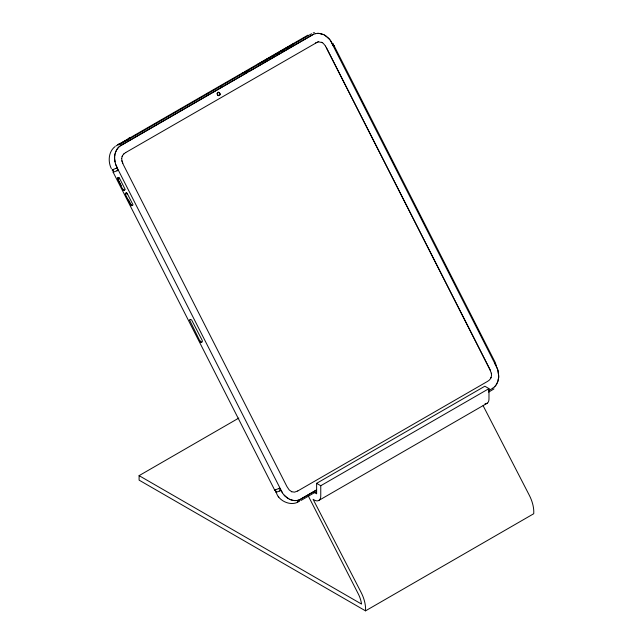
<?xml version="1.0" encoding="UTF-8"?>
<svg xmlns="http://www.w3.org/2000/svg" width="643" height="643" viewBox="0 0 643 643"><rect width="100%" height="100%" fill="white"/><g stroke="black" fill="none" stroke-linecap="round" stroke-linejoin="round"><path stroke-width="0.96" d="M498.703 376.468L498.003 370.529A18.261 14.845 69.1 0 0 496.999 367.78L494.716 363.416M114.526 158.347L114.856 154.995M114.615 157.173L114.928 161.932M217.318 93.074L217.27 94.047L217.768 92.512L219.52 92.753L218.612 92.327M220.035 94.513L220.027 93.894L220.051 94.69A1.712 1.39 69.1 0 1 218.507 95.582L217.519 94.867L218.684 95.622L218.266 95.534M498.783 376.436L498.196 380.182M117.476 178.328L117.773 177.902L117.468 178.24M125.289 193.688L125.578 193.262L125.281 193.599M116.93 170.829C119.084 170.644 117.187 167.172 115.772 168.546M498.727 377.353L497.561 382.183M121.696 158.508L122.122 156.482M114.623 156.088L115.017 154.151M201.38 342.341L202.36 341.859L202.232 340.404L191.526 319.772M114.944 154.175L115.25 153.147M297.717 490.987L487.482 381.428C490.472 379.941 492.2 376.444 491.3 373.181M115.177 153.179L116.391 150.325M498.012 381.09L495.882 385.253M115.443 152.327L117.203 149.007M189.693 320.053L190.545 319.41M122.098 156.49L122.548 155.566M490.657 378.397L491.083 377.481M496.549 384.345L497.127 383.292M116.713 149.674L118.143 147.786M122.516 155.574L123.85 153.918M130.079 137.634L129.187 138.02M495.255 386.033L495.954 385.229M117.54 148.445L118.706 147.191M118.111 144.37L117.749 144.659M118.746 144.185L118.304 144.466L118.939 144.177M494.491 386.845L495.335 386.009M495.335 363.616C498.687 368.64 493.872 364.227 495.689 363.375L333.99 45.524M299.357 501.251C290.99 507.126 278.138 500.632 276.257 492.257M279.657 491.027L280.774 490.472L279.609 488.166L274.714 490.143L113.152 172.244C114.39 171.151 110.475 167.132 113.674 171.954M274.714 490.127L275.22 489.837L275.992 491.365M118.625 147.223L119.325 146.62M244.083 72.346L247.981 70.473L248.817 71.132L248.029 70.746L242.524 72.9L242.347 73.672M494.571 386.813L492.667 388.284M332.471 43.499C333.516 42.149 332.367 46.658 334.119 45.516M495.182 363.673L495.544 363.416M123.818 153.926L125.747 152.52M119.252 146.652L119.976 146.106M115.049 146.604C108.434 151.627 107.807 161.586 111.335 168.619M493.993 388.894L488.64 392.117M119.895 146.138L313.31 34.441M274.448 54.928C274.127 54.944 268.147 58.312 272.102 56.279M118.143 144.892L130.706 137.932L130.079 138.132M122.966 189.741L124.236 190.296L123.673 190.304A1.069 0.619 60 0 1 123.271 190.031L122.885 189.516M130.537 204.667L131.984 205.68L131.477 205.672A1.069 0.619 60 0 1 131.076 205.39L125.337 194.411M207.729 93.396C206.604 94.248 207.56 93.179 208.027 93.436M273.251 56.238L273.661 55.997M277.567 53.755L278.194 53.385M115.917 145.985L242.459 72.932M244.284 71.879L307.876 35.164M119.293 144.217L128.303 139.017M119.614 144.579L246.165 71.518L247 72.185L246.486 71.783M247.981 70.473L311.574 33.758M246.848 72.241L248.817 71.132M120.611 145.639L247.121 72.603M248.937 71.55L312.514 34.843M125.723 152.536L317.618 42.044M483.126 405.701L529.285 495.223A26.853 15.504 60 0 1 533.73 513.733L365.521 610.85L139.097 480.128L139.097 475.643L238.81 418.071M314.154 492.377L316.621 493.8L316.621 483.343L484.838 386.226L488.977 388.613L488.977 399.078A9.332 5.385 60 0 1 485.031 403.772M316.621 483.343L320.761 485.73L488.977 388.613M300.699 499.121L316.292 490.103M316.372 490.079L299.992 499.498M488.342 390.783L492.739 388.259M297.259 501.878L299.847 500.391M300.956 500.471L316.436 491.533M319.113 500.278L487.33 403.161M282.092 51.127L282.51 50.901M280.774 490.472L275.879 492.442M279.609 488.166L278.483 488.72M128.278 138.414L128.463 138.309M117.621 170.491L118.055 170.274M207.351 93.685L208.002 93.348M220.991 85.808C223.201 84.434 218.869 86.62 221.473 85.672M116.745 168.048L112.019 169.969L112.388 169.8M291.271 46.023L291.826 45.733M221.168 85.632L221.61 85.599M290.998 45.991L291.681 45.653M286.682 48.482L287.14 48.249M129.066 138.599L129.589 138.341M315.488 42.977L316.573 42.43M297.749 490.971L294.566 492.136L291.713 491.766M265.374 60.796L265.832 60.571M113.16 172.252L117.54 170.556M269.915 58.192L270.341 57.999M190.063 319.595L190.746 319.394M313.237 34.465L315.295 33.693M299.268 499.812L300.064 499.474M217.768 92.512L218.258 92.319M243.544 72.812L246.213 71.791M298.392 500.117L299.349 499.78M275.1 489.974L276.225 492.184M313.213 32.954L314.403 32.576M297.516 500.35L298.465 500.085M315.215 33.725L317.602 33.332M317.594 42.06L318.639 41.827M130.015 137.835L129.315 137.875M296.519 500.511L297.588 500.326M118.304 177.741L118.441 177.749M295.635 500.6L296.6 500.479M201.605 342.309L201.179 342.309M318.606 41.843L322.384 42.655M294.872 500.608L295.716 500.567M317.521 33.364L318.872 33.34M294.012 500.551L294.944 500.575M126.253 193.109L125.819 193.157L126.39 193.149A1.069 0.619 60 0 1 126.792 193.422L127.234 194.202L126.333 193.197M318.791 33.364L323.429 34.473M294.084 500.519L290.282 499.635M319.909 33.484L324.49 34.995L327.03 36.707M118.392 177.798L118.585 177.789A1.069 0.619 60 0 1 118.987 178.063L119.429 178.842L118.529 177.838M292.211 500.198L289.342 499.209M201.195 342.301L200.777 342.132M219.038 92.407L218.861 92.343A1.712 1.39 69.1 0 0 217.318 93.235M321.468 42.205L323.236 43.282L325.591 46.167M291.737 491.758L289.149 489.886L286.891 486.494L123.335 164.648L121.905 160.782L121.728 158.499M289.422 499.177L286.738 497.578M200.994 342.237L200.021 341.248L189.677 320.246M139.097 475.643L361.503 604.05L361.454 603.6A21.356 12.33 60 0 0 358.73 594.775L308.407 496.147M324.418 35.019L329.602 39.303M288.506 498.687L284.704 495.761M219.142 92.52L219.311 92.64A1.712 1.39 69.1 0 1 220.115 94.079M286.006 496.894L284.166 495.174M327.922 37.583L330.14 40.003M284.246 495.142L283.708 494.636A18.382 14.942 69.1 0 1 282.422 492.835L281.489 491.22M278.218 496.404L278.716 497.031M200.865 341.505L200.495 340.975M330.068 40.027L331.201 41.602M330.582 40.774L494.797 363.391M130.979 204.715L131.373 205.246A1.101 0.635 60 0 0 131.783 205.527L132.884 205.109A1.101 0.635 60 0 0 132.924 204.651L127.113 193.23A1.101 0.635 60 0 0 126.703 192.948L125.602 193.366A1.101 0.635 60 0 0 125.562 193.816L125.666 194.21M282.502 492.811L281.047 490.336M325.559 46.183L489.87 369.315L491.276 373.197M123.046 189.122L123.569 189.886A1.101 0.635 60 0 0 123.978 190.167L125.08 189.749A1.101 0.635 60 0 0 125.112 189.291L119.309 177.87A1.101 0.635 60 0 0 118.891 177.589L117.798 178.007A1.101 0.635 60 0 0 117.757 178.457L117.95 179.067M332.624 43.443L333.781 45.725M331.684 42.631L333.371 45.95M117.532 179.051L122.717 189.323M496.3 366.542L496.926 367.804A18.261 14.845 69.1 0 1 497.931 370.553L498.711 375.689M326.282 47.486L490.464 370.673M281.128 490.304L117.155 167.839L115.579 164.295L114.679 159.528M279.456 488.222L280.613 490.505M118.063 179.309L121.23 185.554M128.584 200.021L130.851 204.482M117.235 167.807L115.66 164.262M122.733 163.29L121.929 160.766M217.181 93.653L217.189 93.862A1.712 1.39 69.1 0 0 217.993 95.309M320.761 485.73L320.761 496.195A9.332 5.385 60 0 1 313.085 499.273L361.077 592.34A26.853 15.504 60 0 1 365.521 610.85M124.782 189.621L124.782 189.621M132.595 204.98L132.595 204.98M257.73 64.38L259.571 63.472L257.73 64.38M270.365 57.235L268.517 58.183L270.365 57.235M283.306 49.768L281.457 50.717L283.306 49.768M285.444 48.53L283.595 49.479L285.444 48.53M287.59 47.293L285.749 48.241L287.59 47.293M291.906 44.801L290.057 45.749L291.906 44.801M119.895 143.51L119.453 143.919L119.895 143.51M275.011 54.398L276.803 53.506L275.011 54.398M261.741 62.226L259.901 63.167L261.741 62.226M263.887 60.989L262.047 61.921L263.887 60.989M266.057 59.735L264.209 60.675L266.057 59.735M268.195 58.505L266.347 59.437L268.195 58.505M278.99 52.268L277.149 53.208L278.99 52.268M279.335 51.898L281.128 51.014L279.335 51.898M289.736 46.063L287.895 47.003L289.736 46.063M294.036 43.579L292.195 44.52L294.036 43.579M124.589 188.865L124.589 188.865M132.394 204.225L132.394 204.225"/></g></svg>
